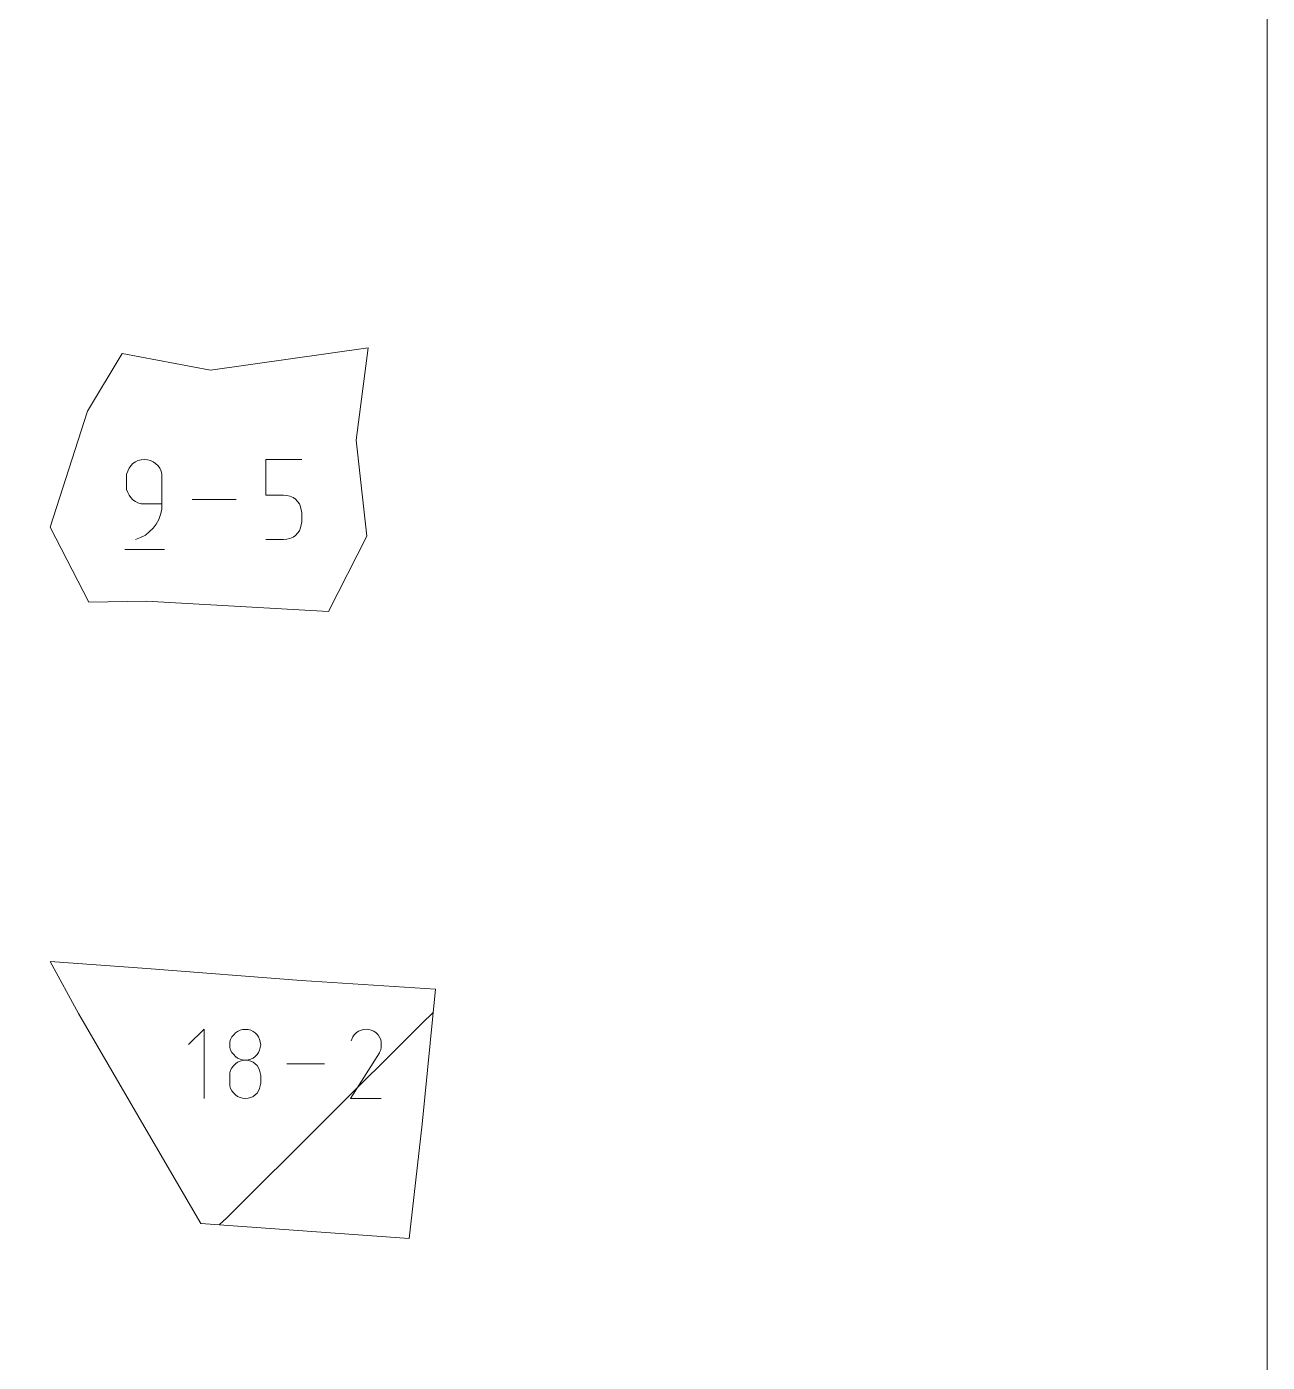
# Model space of a CAD drawing. Header units: millimetres. Extents: x -446 to 392, y -249 to 379.
# Drawn here: x 380.92 to 392.16, y -206.35 to -194.24 of the extents above; entities that cross this region are included whole.
import ezdxf

# ---------------------------------------------------------------- set-up
doc = ezdxf.new("R2010")
doc.units = ezdxf.units.MM
doc.header["$MEASUREMENT"] = 0
doc.layers.add('Layer 1', color=7, linetype='Continuous')

msp = doc.modelspace()

# ---------------------------------------------------------------- linework, layer by layer
at = {"layer": 'Layer 1', "color": 5, "lineweight": 0}
for points, knots in [([(-446.0374, -230.5655), (-446.0374, -230.5655), (392.1616, -230.5655), (392.1616, -230.5655), (392.1616, -230.5655), (392.1616, -230.5655), (392.1616, 379.0343), (392.1616, 379.0343), (392.1616, 379.0343), (392.1616, 379.0343), (-446.0374, 379.0343), (-446.0374, 379.0343), (-446.0374, 379.0343), (-446.0374, 379.0343), (-446.0374, -230.5655), (-446.0374, -230.5655)], [0, 0, 0, 0, 0.2, 0.2, 0.2, 0.2, 0.4, 0.4, 0.4, 0.4, 0.6, 0.6, 0.6, 0.6, 1, 1, 1, 1]), ([(382.0027, -199.4522), (382.0027, -199.4522), (383.6539, -199.5446), (383.6539, -199.5446), (383.6539, -199.5446), (383.6539, -199.5446), (384.0025, -198.8616), (384.0025, -198.8616), (384.0025, -198.8616), (384.0025, -198.8616), (383.9053, -197.9938), (383.9053, -197.9938), (383.9053, -197.9938), (383.9053, -197.9938), (384.0139, -197.1564), (384.0139, -197.1564), (384.0139, -197.1564), (384.0139, -197.1564), (382.5855, -197.3582), (382.5855, -197.3582), (382.5855, -197.3582), (382.5855, -197.3582), (381.7855, -197.2074), (381.7855, -197.2074), (381.7855, -197.2074), (381.7855, -197.2074), (381.4713, -197.7294), (381.4713, -197.7294), (381.4713, -197.7294), (381.4713, -197.7294), (381.1342, -198.7815), (381.1342, -198.7815), (381.1342, -198.7815), (381.1342, -198.7815), (381.4827, -199.4603), (381.4827, -199.4603), (381.4827, -199.4603), (381.4827, -199.4603), (382.0027, -199.4522), (382.0027, -199.4522)], [0, 0, 0, 0, 0.0909091, 0.0909091, 0.0909091, 0.0909091, 0.1818182, 0.1818182, 0.1818182, 0.1818182, 0.2727273, 0.2727273, 0.2727273, 0.2727273, 0.3636364, 0.3636364, 0.3636364, 0.3636364, 0.4545455, 0.4545455, 0.4545455, 0.4545455, 0.5454545, 0.5454545, 0.5454545, 0.5454545, 0.6363636, 0.6363636, 0.6363636, 0.6363636, 0.7272727, 0.7272727, 0.7272727, 0.7272727, 0.8181818, 0.8181818, 0.8181818, 0.8181818, 1, 1, 1, 1]), ([(384.5053, -204.193), (384.5053, -204.193), (384.6253, -202.9693), (384.6253, -202.9693), (384.6253, -202.9693), (384.6253, -202.9693), (383.4082, -202.8893), (383.4082, -202.8893), (383.4082, -202.8893), (383.4082, -202.8893), (382.0084, -202.7815), (382.0084, -202.7815), (382.0084, -202.7815), (382.0084, -202.7815), (381.1342, -202.7197), (381.1342, -202.7197), (381.1342, -202.7197), (381.1342, -202.7197), (381.3913, -203.1902), (381.3913, -203.1902), (381.3913, -203.1902), (381.3913, -203.1902), (382.0255, -204.2794), (382.0255, -204.2794), (382.0255, -204.2794), (382.0255, -204.2794), (382.4998, -205.0933), (382.4998, -205.0933), (382.4998, -205.0933), (382.4998, -205.0933), (384.3853, -205.2286), (384.3853, -205.2286), (384.3853, -205.2286), (384.3853, -205.2286), (384.5053, -204.193), (384.5053, -204.193)], [0, 0, 0, 0, 0.1, 0.1, 0.1, 0.1, 0.2, 0.2, 0.2, 0.2, 0.3, 0.3, 0.3, 0.3, 0.4, 0.4, 0.4, 0.4, 0.5, 0.5, 0.5, 0.5, 0.6, 0.6, 0.6, 0.6, 0.7, 0.7, 0.7, 0.7, 0.8, 0.8, 0.8, 0.8, 1, 1, 1, 1])]:
    msp.add_open_spline(points, degree=3, knots=knots, dxfattribs=at)
at = {"layer": 'Layer 1', "color": 1, "lineweight": 0}
for points, knots in [([(381.9055, -198.8936), (381.9055, -198.8936), (381.9055, -198.8936), (381.9055, -198.8936), (381.9055, -198.8936), (381.9055, -198.8936), (381.9512, -198.8764), (381.9512, -198.8764), (381.9512, -198.8764), (381.9512, -198.8764), (381.997, -198.8532), (381.997, -198.8532), (381.997, -198.8532), (381.997, -198.8532), (382.0312, -198.8244), (382.0312, -198.8244), (382.0312, -198.8244), (382.0312, -198.8244), (382.0655, -198.7909), (382.0655, -198.7909), (382.0655, -198.7909), (382.0655, -198.7909), (382.0941, -198.7532), (382.0941, -198.7532), (382.0941, -198.7532), (382.0941, -198.7532), (382.1169, -198.7117), (382.1169, -198.7117), (382.1169, -198.7117), (382.1169, -198.7117), (382.1341, -198.667), (382.1341, -198.667), (382.1341, -198.667), (382.1341, -198.667), (382.1455, -198.6201), (382.1455, -198.6201), (382.1455, -198.6201), (382.1455, -198.6201), (382.1455, -198.571), (382.1455, -198.571), (382.1455, -198.571), (382.1455, -198.571), (382.1455, -198.3291), (382.1455, -198.3291), (382.1455, -198.3291), (382.1455, -198.3291), (382.1455, -198.3001), (382.1455, -198.3001), (382.1455, -198.3001), (382.1455, -198.3001), (382.1398, -198.2728), (382.1398, -198.2728), (382.1398, -198.2728), (382.1398, -198.2728), (382.1284, -198.2476), (382.1284, -198.2476), (382.1284, -198.2476), (382.1284, -198.2476), (382.1112, -198.2251), (382.1112, -198.2251), (382.1112, -198.2251), (382.1112, -198.2251), (382.0884, -198.2057), (382.0884, -198.2057), (382.0884, -198.2057), (382.0884, -198.2057), (382.0655, -198.1898), (382.0655, -198.1898), (382.0655, -198.1898), (382.0655, -198.1898), (382.0427, -198.1778), (382.0427, -198.1778), (382.0427, -198.1778), (382.0427, -198.1778), (382.0141, -198.1702), (382.0141, -198.1702), (382.0141, -198.1702), (382.0141, -198.1702), (381.9855, -198.1677), (381.9855, -198.1677), (381.9855, -198.1677), (381.9855, -198.1677), (381.9855, -198.1677), (381.9855, -198.1677), (381.9855, -198.1677), (381.9855, -198.1677), (381.957, -198.1702), (381.957, -198.1702), (381.957, -198.1702), (381.957, -198.1702), (381.9284, -198.1778), (381.9284, -198.1778), (381.9284, -198.1778), (381.9284, -198.1778), (381.9055, -198.1898), (381.9055, -198.1898), (381.9055, -198.1898), (381.9055, -198.1898), (381.8827, -198.2057), (381.8827, -198.2057), (381.8827, -198.2057), (381.8827, -198.2057), (381.8655, -198.2251), (381.8655, -198.2251), (381.8655, -198.2251), (381.8655, -198.2251), (381.8484, -198.2476), (381.8484, -198.2476), (381.8484, -198.2476), (381.8484, -198.2476), (381.837, -198.2728), (381.837, -198.2728), (381.837, -198.2728), (381.837, -198.2728), (381.8255, -198.3001), (381.8255, -198.3001), (381.8255, -198.3001), (381.8255, -198.3001), (381.8255, -198.3291), (381.8255, -198.3291), (381.8255, -198.3291), (381.8255, -198.3291), (381.8255, -198.4099), (381.8255, -198.4099), (381.8255, -198.4099), (381.8255, -198.4099), (381.8255, -198.4387), (381.8255, -198.4387), (381.8255, -198.4387), (381.8255, -198.4387), (381.837, -198.4661), (381.837, -198.4661), (381.837, -198.4661), (381.837, -198.4661), (381.8484, -198.4912), (381.8484, -198.4912), (381.8484, -198.4912), (381.8484, -198.4912), (381.8655, -198.5137), (381.8655, -198.5137), (381.8655, -198.5137), (381.8655, -198.5137), (381.8827, -198.5331), (381.8827, -198.5331), (381.8827, -198.5331), (381.8827, -198.5331), (381.9055, -198.5492), (381.9055, -198.5492), (381.9055, -198.5492), (381.9055, -198.5492), (381.9284, -198.561), (381.9284, -198.561), (381.9284, -198.561), (381.9284, -198.561), (381.957, -198.5686), (381.957, -198.5686), (381.957, -198.5686), (381.957, -198.5686), (381.9855, -198.571), (381.9855, -198.571), (381.9855, -198.571), (381.9855, -198.571), (382.1455, -198.571), (382.1455, -198.571)], [0, 0, 0, 0, 0.0238095, 0.0238095, 0.0238095, 0.0238095, 0.047619, 0.047619, 0.047619, 0.047619, 0.0714286, 0.0714286, 0.0714286, 0.0714286, 0.0952381, 0.0952381, 0.0952381, 0.0952381, 0.1190476, 0.1190476, 0.1190476, 0.1190476, 0.1428571, 0.1428571, 0.1428571, 0.1428571, 0.1666667, 0.1666667, 0.1666667, 0.1666667, 0.1904762, 0.1904762, 0.1904762, 0.1904762, 0.2142857, 0.2142857, 0.2142857, 0.2142857, 0.2380952, 0.2380952, 0.2380952, 0.2380952, 0.2619048, 0.2619048, 0.2619048, 0.2619048, 0.2857143, 0.2857143, 0.2857143, 0.2857143, 0.3095238, 0.3095238, 0.3095238, 0.3095238, 0.3333333, 0.3333333, 0.3333333, 0.3333333, 0.3571429, 0.3571429, 0.3571429, 0.3571429, 0.3809524, 0.3809524, 0.3809524, 0.3809524, 0.4047619, 0.4047619, 0.4047619, 0.4047619, 0.4285714, 0.4285714, 0.4285714, 0.4285714, 0.452381, 0.452381, 0.452381, 0.452381, 0.4761905, 0.4761905, 0.4761905, 0.4761905, 0.5, 0.5, 0.5, 0.5, 0.5238095, 0.5238095, 0.5238095, 0.5238095, 0.547619, 0.547619, 0.547619, 0.547619, 0.5714286, 0.5714286, 0.5714286, 0.5714286, 0.5952381, 0.5952381, 0.5952381, 0.5952381, 0.6190476, 0.6190476, 0.6190476, 0.6190476, 0.6428571, 0.6428571, 0.6428571, 0.6428571, 0.6666667, 0.6666667, 0.6666667, 0.6666667, 0.6904762, 0.6904762, 0.6904762, 0.6904762, 0.7142857, 0.7142857, 0.7142857, 0.7142857, 0.7380952, 0.7380952, 0.7380952, 0.7380952, 0.7619048, 0.7619048, 0.7619048, 0.7619048, 0.7857143, 0.7857143, 0.7857143, 0.7857143, 0.8095238, 0.8095238, 0.8095238, 0.8095238, 0.8333333, 0.8333333, 0.8333333, 0.8333333, 0.8571429, 0.8571429, 0.8571429, 0.8571429, 0.8809524, 0.8809524, 0.8809524, 0.8809524, 0.9047619, 0.9047619, 0.9047619, 0.9047619, 0.9285714, 0.9285714, 0.9285714, 0.9285714, 0.952381, 0.952381, 0.952381, 0.952381, 1, 1, 1, 1]), ([(383.0883, -198.8936), (383.0883, -198.8936), (383.2483, -198.8936), (383.2483, -198.8936), (383.2483, -198.8936), (383.2483, -198.8936), (383.2483, -198.8936), (383.2483, -198.8936), (383.2483, -198.8936), (383.2483, -198.8936), (383.2768, -198.8909), (383.2768, -198.8909), (383.2768, -198.8909), (383.2768, -198.8909), (383.3054, -198.8833), (383.3054, -198.8833), (383.3054, -198.8833), (383.3054, -198.8833), (383.334, -198.8715), (383.334, -198.8715), (383.334, -198.8715), (383.334, -198.8715), (383.3568, -198.8556), (383.3568, -198.8556), (383.3568, -198.8556), (383.3568, -198.8556), (383.374, -198.836), (383.374, -198.836), (383.374, -198.836), (383.374, -198.836), (383.3911, -198.8136), (383.3911, -198.8136), (383.3911, -198.8136), (383.3911, -198.8136), (383.4025, -198.7884), (383.4025, -198.7884), (383.4025, -198.7884), (383.4025, -198.7884), (383.4082, -198.7612), (383.4082, -198.7612), (383.4082, -198.7612), (383.4082, -198.7612), (383.4139, -198.7322), (383.4139, -198.7322), (383.4139, -198.7322), (383.4139, -198.7322), (383.4139, -198.6518), (383.4139, -198.6518), (383.4139, -198.6518), (383.4139, -198.6518), (383.4082, -198.6228), (383.4082, -198.6228), (383.4082, -198.6228), (383.4082, -198.6228), (383.4025, -198.5956), (383.4025, -198.5956), (383.4025, -198.5956), (383.4025, -198.5956), (383.3911, -198.5706), (383.3911, -198.5706), (383.3911, -198.5706), (383.3911, -198.5706), (383.374, -198.5481), (383.374, -198.5481), (383.374, -198.5481), (383.374, -198.5481), (383.3568, -198.5286), (383.3568, -198.5286), (383.3568, -198.5286), (383.3568, -198.5286), (383.334, -198.5128), (383.334, -198.5128), (383.334, -198.5128), (383.334, -198.5128), (383.3054, -198.5009), (383.3054, -198.5009), (383.3054, -198.5009), (383.3054, -198.5009), (383.2768, -198.4936), (383.2768, -198.4936), (383.2768, -198.4936), (383.2768, -198.4936), (383.2483, -198.4909), (383.2483, -198.4909), (383.2483, -198.4909), (383.2483, -198.4909), (383.0883, -198.4909), (383.0883, -198.4909), (383.0883, -198.4909), (383.0883, -198.4909), (383.0883, -198.1677), (383.0883, -198.1677), (383.0883, -198.1677), (383.0883, -198.1677), (383.4139, -198.1677), (383.4139, -198.1677)], [0, 0, 0, 0, 0.04, 0.04, 0.04, 0.04, 0.08, 0.08, 0.08, 0.08, 0.12, 0.12, 0.12, 0.12, 0.16, 0.16, 0.16, 0.16, 0.2, 0.2, 0.2, 0.2, 0.24, 0.24, 0.24, 0.24, 0.28, 0.28, 0.28, 0.28, 0.32, 0.32, 0.32, 0.32, 0.36, 0.36, 0.36, 0.36, 0.4, 0.4, 0.4, 0.4, 0.44, 0.44, 0.44, 0.44, 0.48, 0.48, 0.48, 0.48, 0.52, 0.52, 0.52, 0.52, 0.56, 0.56, 0.56, 0.56, 0.6, 0.6, 0.6, 0.6, 0.64, 0.64, 0.64, 0.64, 0.68, 0.68, 0.68, 0.68, 0.72, 0.72, 0.72, 0.72, 0.76, 0.76, 0.76, 0.76, 0.8, 0.8, 0.8, 0.8, 0.84, 0.84, 0.84, 0.84, 0.88, 0.88, 0.88, 0.88, 0.92, 0.92, 0.92, 0.92, 1, 1, 1, 1]), ([(382.5283, -203.9611), (382.5283, -203.9611), (382.5283, -203.3326), (382.5283, -203.3326), (382.5283, -203.3326), (382.5283, -203.3326), (382.3855, -203.4723), (382.3855, -203.4723)], [0, 0, 0, 0, 0.3333333, 0.3333333, 0.3333333, 0.3333333, 1, 1, 1, 1]), ([(383.0426, -203.4728), (383.0426, -203.4728), (383.0426, -203.4728), (383.0426, -203.4728), (383.0426, -203.4728), (383.0426, -203.4728), (383.0368, -203.4478), (383.0368, -203.4478), (383.0368, -203.4478), (383.0368, -203.4478), (383.0311, -203.4243), (383.0311, -203.4243), (383.0311, -203.4243), (383.0311, -203.4243), (383.0197, -203.4025), (383.0197, -203.4025), (383.0197, -203.4025), (383.0197, -203.4025), (383.0083, -203.3831), (383.0083, -203.3831), (383.0083, -203.3831), (383.0083, -203.3831), (382.9911, -203.3663), (382.9911, -203.3663), (382.9911, -203.3663), (382.9911, -203.3663), (382.974, -203.3525), (382.974, -203.3525), (382.974, -203.3525), (382.974, -203.3525), (382.9511, -203.3422), (382.9511, -203.3422), (382.9511, -203.3422), (382.9511, -203.3422), (382.9283, -203.3357), (382.9283, -203.3357), (382.9283, -203.3357), (382.9283, -203.3357), (382.8997, -203.3335), (382.8997, -203.3335), (382.8997, -203.3335), (382.8997, -203.3335), (382.8997, -203.3335), (382.8997, -203.3335), (382.8997, -203.3335), (382.8997, -203.3335), (382.8769, -203.3357), (382.8769, -203.3357), (382.8769, -203.3357), (382.8769, -203.3357), (382.854, -203.3422), (382.854, -203.3422), (382.854, -203.3422), (382.854, -203.3422), (382.8312, -203.3525), (382.8312, -203.3525), (382.8312, -203.3525), (382.8312, -203.3525), (382.814, -203.3663), (382.814, -203.3663), (382.814, -203.3663), (382.814, -203.3663), (382.7969, -203.3831), (382.7969, -203.3831), (382.7969, -203.3831), (382.7969, -203.3831), (382.7797, -203.4025), (382.7797, -203.4025), (382.7797, -203.4025), (382.7797, -203.4025), (382.7683, -203.4243), (382.7683, -203.4243), (382.7683, -203.4243), (382.7683, -203.4243), (382.7626, -203.4478), (382.7626, -203.4478), (382.7626, -203.4478), (382.7626, -203.4478), (382.7626, -203.4728), (382.7626, -203.4728), (382.7626, -203.4728), (382.7626, -203.4728), (382.7626, -203.4728), (382.7626, -203.4728), (382.7626, -203.4728), (382.7626, -203.4728), (382.7626, -203.4978), (382.7626, -203.4978), (382.7626, -203.4978), (382.7626, -203.4978), (382.7683, -203.5214), (382.7683, -203.5214), (382.7683, -203.5214), (382.7683, -203.5214), (382.7797, -203.5433), (382.7797, -203.5433), (382.7797, -203.5433), (382.7797, -203.5433), (382.7969, -203.5627), (382.7969, -203.5627), (382.7969, -203.5627), (382.7969, -203.5627), (382.814, -203.5797), (382.814, -203.5797), (382.814, -203.5797), (382.814, -203.5797), (382.8312, -203.5935), (382.8312, -203.5935), (382.8312, -203.5935), (382.8312, -203.5935), (382.854, -203.6038), (382.854, -203.6038), (382.854, -203.6038), (382.854, -203.6038), (382.8769, -203.6102), (382.8769, -203.6102), (382.8769, -203.6102), (382.8769, -203.6102), (382.8997, -203.6125), (382.8997, -203.6125), (382.8997, -203.6125), (382.8997, -203.6125), (382.8997, -203.6125), (382.8997, -203.6125), (382.8997, -203.6125), (382.8997, -203.6125), (382.9283, -203.6102), (382.9283, -203.6102), (382.9283, -203.6102), (382.9283, -203.6102), (382.9511, -203.6038), (382.9511, -203.6038), (382.9511, -203.6038), (382.9511, -203.6038), (382.974, -203.5935), (382.974, -203.5935), (382.974, -203.5935), (382.974, -203.5935), (382.9911, -203.5797), (382.9911, -203.5797), (382.9911, -203.5797), (382.9911, -203.5797), (383.0083, -203.5627), (383.0083, -203.5627), (383.0083, -203.5627), (383.0083, -203.5627), (383.0197, -203.5433), (383.0197, -203.5433), (383.0197, -203.5433), (383.0197, -203.5433), (383.0311, -203.5214), (383.0311, -203.5214), (383.0311, -203.5214), (383.0311, -203.5214), (383.0368, -203.4978), (383.0368, -203.4978), (383.0368, -203.4978), (383.0368, -203.4978), (383.0426, -203.4728), (383.0426, -203.4728)], [0, 0, 0, 0, 0.0243902, 0.0243902, 0.0243902, 0.0243902, 0.0487805, 0.0487805, 0.0487805, 0.0487805, 0.0731707, 0.0731707, 0.0731707, 0.0731707, 0.097561, 0.097561, 0.097561, 0.097561, 0.1219512, 0.1219512, 0.1219512, 0.1219512, 0.1463415, 0.1463415, 0.1463415, 0.1463415, 0.1707317, 0.1707317, 0.1707317, 0.1707317, 0.195122, 0.195122, 0.195122, 0.195122, 0.2195122, 0.2195122, 0.2195122, 0.2195122, 0.2439024, 0.2439024, 0.2439024, 0.2439024, 0.2682927, 0.2682927, 0.2682927, 0.2682927, 0.2926829, 0.2926829, 0.2926829, 0.2926829, 0.3170732, 0.3170732, 0.3170732, 0.3170732, 0.3414634, 0.3414634, 0.3414634, 0.3414634, 0.3658537, 0.3658537, 0.3658537, 0.3658537, 0.3902439, 0.3902439, 0.3902439, 0.3902439, 0.4146341, 0.4146341, 0.4146341, 0.4146341, 0.4390244, 0.4390244, 0.4390244, 0.4390244, 0.4634146, 0.4634146, 0.4634146, 0.4634146, 0.4878049, 0.4878049, 0.4878049, 0.4878049, 0.5121951, 0.5121951, 0.5121951, 0.5121951, 0.5365854, 0.5365854, 0.5365854, 0.5365854, 0.5609756, 0.5609756, 0.5609756, 0.5609756, 0.5853659, 0.5853659, 0.5853659, 0.5853659, 0.6097561, 0.6097561, 0.6097561, 0.6097561, 0.6341463, 0.6341463, 0.6341463, 0.6341463, 0.6585366, 0.6585366, 0.6585366, 0.6585366, 0.6829268, 0.6829268, 0.6829268, 0.6829268, 0.7073171, 0.7073171, 0.7073171, 0.7073171, 0.7317073, 0.7317073, 0.7317073, 0.7317073, 0.7560976, 0.7560976, 0.7560976, 0.7560976, 0.7804878, 0.7804878, 0.7804878, 0.7804878, 0.804878, 0.804878, 0.804878, 0.804878, 0.8292683, 0.8292683, 0.8292683, 0.8292683, 0.8536585, 0.8536585, 0.8536585, 0.8536585, 0.8780488, 0.8780488, 0.8780488, 0.8780488, 0.902439, 0.902439, 0.902439, 0.902439, 0.9268293, 0.9268293, 0.9268293, 0.9268293, 0.9512195, 0.9512195, 0.9512195, 0.9512195, 1, 1, 1, 1]), ([(384.1339, -203.9611), (384.1339, -203.9611), (383.8539, -203.9611), (383.8539, -203.9611), (383.8539, -203.9611), (383.8539, -203.9611), (384.1167, -203.546), (384.1167, -203.546), (384.1167, -203.546), (384.1167, -203.546), (384.1167, -203.546), (384.1167, -203.546), (384.1167, -203.546), (384.1167, -203.546), (384.1167, -203.5456), (384.1167, -203.5456), (384.1167, -203.5456), (384.1167, -203.5456), (384.1167, -203.5451), (384.1167, -203.5451), (384.1167, -203.5451), (384.1167, -203.5451), (384.1167, -203.5446), (384.1167, -203.5446), (384.1167, -203.5446), (384.1167, -203.5446), (384.1167, -203.5444), (384.1167, -203.5444), (384.1167, -203.5444), (384.1167, -203.5444), (384.1167, -203.544), (384.1167, -203.544), (384.1167, -203.544), (384.1167, -203.544), (384.1167, -203.5435), (384.1167, -203.5435), (384.1167, -203.5435), (384.1167, -203.5435), (384.1167, -203.5431), (384.1167, -203.5431), (384.1167, -203.5431), (384.1167, -203.5431), (384.1167, -203.5426), (384.1167, -203.5426), (384.1167, -203.5426), (384.1167, -203.5426), (384.1167, -203.5422), (384.1167, -203.5422), (384.1167, -203.5422), (384.1167, -203.5422), (384.1167, -203.5422), (384.1167, -203.5422), (384.1167, -203.5422), (384.1167, -203.5422), (384.1282, -203.5192), (384.1282, -203.5192), (384.1282, -203.5192), (384.1282, -203.5192), (384.1339, -203.4956), (384.1339, -203.4956), (384.1339, -203.4956), (384.1339, -203.4956), (384.1339, -203.4714), (384.1339, -203.4714), (384.1339, -203.4714), (384.1339, -203.4714), (384.1339, -203.4478), (384.1339, -203.4478), (384.1339, -203.4478), (384.1339, -203.4478), (384.1282, -203.4248), (384.1282, -203.4248), (384.1282, -203.4248), (384.1282, -203.4248), (384.1167, -203.4031), (384.1167, -203.4031), (384.1167, -203.4031), (384.1167, -203.4031), (384.1053, -203.3833), (384.1053, -203.3833), (384.1053, -203.3833), (384.1053, -203.3833), (384.0882, -203.3656), (384.0882, -203.3656), (384.0882, -203.3656), (384.0882, -203.3656), (384.0653, -203.3511), (384.0653, -203.3511), (384.0653, -203.3511), (384.0653, -203.3511), (384.0653, -203.3511), (384.0653, -203.3511), (384.0653, -203.3511), (384.0653, -203.3511), (384.0425, -203.3407), (384.0425, -203.3407), (384.0425, -203.3407), (384.0425, -203.3407), (384.0196, -203.3346), (384.0196, -203.3346), (384.0196, -203.3346), (384.0196, -203.3346), (383.9967, -203.3326), (383.9967, -203.3326), (383.9967, -203.3326), (383.9967, -203.3326), (383.9739, -203.3348), (383.9739, -203.3348), (383.9739, -203.3348), (383.9739, -203.3348), (383.951, -203.3411), (383.951, -203.3411), (383.951, -203.3411), (383.951, -203.3411), (383.9282, -203.3509), (383.9282, -203.3509), (383.9282, -203.3509), (383.9282, -203.3509), (383.9053, -203.3647), (383.9053, -203.3647), (383.9053, -203.3647), (383.9053, -203.3647), (383.8882, -203.3819), (383.8882, -203.3819), (383.8882, -203.3819), (383.8882, -203.3819), (383.8768, -203.4025), (383.8768, -203.4025), (383.8768, -203.4025), (383.8768, -203.4025), (383.8596, -203.4377), (383.8596, -203.4377)], [0, 0, 0, 0, 0.0294118, 0.0294118, 0.0294118, 0.0294118, 0.0588235, 0.0588235, 0.0588235, 0.0588235, 0.0882353, 0.0882353, 0.0882353, 0.0882353, 0.1176471, 0.1176471, 0.1176471, 0.1176471, 0.1470588, 0.1470588, 0.1470588, 0.1470588, 0.1764706, 0.1764706, 0.1764706, 0.1764706, 0.2058824, 0.2058824, 0.2058824, 0.2058824, 0.2352941, 0.2352941, 0.2352941, 0.2352941, 0.2647059, 0.2647059, 0.2647059, 0.2647059, 0.2941176, 0.2941176, 0.2941176, 0.2941176, 0.3235294, 0.3235294, 0.3235294, 0.3235294, 0.3529412, 0.3529412, 0.3529412, 0.3529412, 0.3823529, 0.3823529, 0.3823529, 0.3823529, 0.4117647, 0.4117647, 0.4117647, 0.4117647, 0.4411765, 0.4411765, 0.4411765, 0.4411765, 0.4705882, 0.4705882, 0.4705882, 0.4705882, 0.5, 0.5, 0.5, 0.5, 0.5294118, 0.5294118, 0.5294118, 0.5294118, 0.5588235, 0.5588235, 0.5588235, 0.5588235, 0.5882353, 0.5882353, 0.5882353, 0.5882353, 0.6176471, 0.6176471, 0.6176471, 0.6176471, 0.6470588, 0.6470588, 0.6470588, 0.6470588, 0.6764706, 0.6764706, 0.6764706, 0.6764706, 0.7058824, 0.7058824, 0.7058824, 0.7058824, 0.7352941, 0.7352941, 0.7352941, 0.7352941, 0.7647059, 0.7647059, 0.7647059, 0.7647059, 0.7941176, 0.7941176, 0.7941176, 0.7941176, 0.8235294, 0.8235294, 0.8235294, 0.8235294, 0.8529412, 0.8529412, 0.8529412, 0.8529412, 0.8823529, 0.8823529, 0.8823529, 0.8823529, 0.9117647, 0.9117647, 0.9117647, 0.9117647, 0.9411765, 0.9411765, 0.9411765, 0.9411765, 1, 1, 1, 1]), ([(382.7626, -203.8218), (382.7626, -203.8218), (382.7626, -203.8218), (382.7626, -203.8218), (382.7626, -203.8218), (382.7626, -203.8218), (382.7626, -203.8468), (382.7626, -203.8468), (382.7626, -203.8468), (382.7626, -203.8468), (382.7683, -203.8705), (382.7683, -203.8705), (382.7683, -203.8705), (382.7683, -203.8705), (382.7797, -203.8921), (382.7797, -203.8921), (382.7797, -203.8921), (382.7797, -203.8921), (382.7969, -203.9116), (382.7969, -203.9116), (382.7969, -203.9116), (382.7969, -203.9116), (382.814, -203.9283), (382.814, -203.9283), (382.814, -203.9283), (382.814, -203.9283), (382.8312, -203.9421), (382.8312, -203.9421), (382.8312, -203.9421), (382.8312, -203.9421), (382.854, -203.9524), (382.854, -203.9524), (382.854, -203.9524), (382.854, -203.9524), (382.8769, -203.9589), (382.8769, -203.9589), (382.8769, -203.9589), (382.8769, -203.9589), (382.8997, -203.9611), (382.8997, -203.9611), (382.8997, -203.9611), (382.8997, -203.9611), (382.8997, -203.9611), (382.8997, -203.9611), (382.8997, -203.9611), (382.8997, -203.9611), (382.9283, -203.9589), (382.9283, -203.9589), (382.9283, -203.9589), (382.9283, -203.9589), (382.9511, -203.9524), (382.9511, -203.9524), (382.9511, -203.9524), (382.9511, -203.9524), (382.974, -203.9421), (382.974, -203.9421), (382.974, -203.9421), (382.974, -203.9421), (382.9911, -203.9283), (382.9911, -203.9283), (382.9911, -203.9283), (382.9911, -203.9283), (383.0083, -203.9116), (383.0083, -203.9116), (383.0083, -203.9116), (383.0083, -203.9116), (383.0197, -203.8921), (383.0197, -203.8921), (383.0197, -203.8921), (383.0197, -203.8921), (383.0311, -203.8705), (383.0311, -203.8705), (383.0311, -203.8705), (383.0311, -203.8705), (383.0368, -203.8468), (383.0368, -203.8468), (383.0368, -203.8468), (383.0368, -203.8468), (383.0426, -203.8218), (383.0426, -203.8218), (383.0426, -203.8218), (383.0426, -203.8218), (383.0426, -203.7522), (383.0426, -203.7522), (383.0426, -203.7522), (383.0426, -203.7522), (383.0368, -203.7272), (383.0368, -203.7272), (383.0368, -203.7272), (383.0368, -203.7272), (383.0311, -203.7035), (383.0311, -203.7035), (383.0311, -203.7035), (383.0311, -203.7035), (383.0197, -203.6817), (383.0197, -203.6817), (383.0197, -203.6817), (383.0197, -203.6817), (383.0083, -203.6623), (383.0083, -203.6623), (383.0083, -203.6623), (383.0083, -203.6623), (382.9911, -203.6453), (382.9911, -203.6453), (382.9911, -203.6453), (382.9911, -203.6453), (382.974, -203.6317), (382.974, -203.6317), (382.974, -203.6317), (382.974, -203.6317), (382.9511, -203.6212), (382.9511, -203.6212), (382.9511, -203.6212), (382.9511, -203.6212), (382.9283, -203.6147), (382.9283, -203.6147), (382.9283, -203.6147), (382.9283, -203.6147), (382.8997, -203.6125), (382.8997, -203.6125), (382.8997, -203.6125), (382.8997, -203.6125), (382.8997, -203.6125), (382.8997, -203.6125), (382.8997, -203.6125), (382.8997, -203.6125), (382.8769, -203.6147), (382.8769, -203.6147), (382.8769, -203.6147), (382.8769, -203.6147), (382.854, -203.6212), (382.854, -203.6212), (382.854, -203.6212), (382.854, -203.6212), (382.8312, -203.6317), (382.8312, -203.6317), (382.8312, -203.6317), (382.8312, -203.6317), (382.814, -203.6453), (382.814, -203.6453), (382.814, -203.6453), (382.814, -203.6453), (382.7969, -203.6623), (382.7969, -203.6623), (382.7969, -203.6623), (382.7969, -203.6623), (382.7797, -203.6817), (382.7797, -203.6817), (382.7797, -203.6817), (382.7797, -203.6817), (382.7683, -203.7035), (382.7683, -203.7035), (382.7683, -203.7035), (382.7683, -203.7035), (382.7626, -203.7272), (382.7626, -203.7272), (382.7626, -203.7272), (382.7626, -203.7272), (382.7626, -203.7522), (382.7626, -203.7522), (382.7626, -203.7522), (382.7626, -203.7522), (382.7626, -203.8218), (382.7626, -203.8218)], [0, 0, 0, 0, 0.0238095, 0.0238095, 0.0238095, 0.0238095, 0.047619, 0.047619, 0.047619, 0.047619, 0.0714286, 0.0714286, 0.0714286, 0.0714286, 0.0952381, 0.0952381, 0.0952381, 0.0952381, 0.1190476, 0.1190476, 0.1190476, 0.1190476, 0.1428571, 0.1428571, 0.1428571, 0.1428571, 0.1666667, 0.1666667, 0.1666667, 0.1666667, 0.1904762, 0.1904762, 0.1904762, 0.1904762, 0.2142857, 0.2142857, 0.2142857, 0.2142857, 0.2380952, 0.2380952, 0.2380952, 0.2380952, 0.2619048, 0.2619048, 0.2619048, 0.2619048, 0.2857143, 0.2857143, 0.2857143, 0.2857143, 0.3095238, 0.3095238, 0.3095238, 0.3095238, 0.3333333, 0.3333333, 0.3333333, 0.3333333, 0.3571429, 0.3571429, 0.3571429, 0.3571429, 0.3809524, 0.3809524, 0.3809524, 0.3809524, 0.4047619, 0.4047619, 0.4047619, 0.4047619, 0.4285714, 0.4285714, 0.4285714, 0.4285714, 0.452381, 0.452381, 0.452381, 0.452381, 0.4761905, 0.4761905, 0.4761905, 0.4761905, 0.5, 0.5, 0.5, 0.5, 0.5238095, 0.5238095, 0.5238095, 0.5238095, 0.547619, 0.547619, 0.547619, 0.547619, 0.5714286, 0.5714286, 0.5714286, 0.5714286, 0.5952381, 0.5952381, 0.5952381, 0.5952381, 0.6190476, 0.6190476, 0.6190476, 0.6190476, 0.6428571, 0.6428571, 0.6428571, 0.6428571, 0.6666667, 0.6666667, 0.6666667, 0.6666667, 0.6904762, 0.6904762, 0.6904762, 0.6904762, 0.7142857, 0.7142857, 0.7142857, 0.7142857, 0.7380952, 0.7380952, 0.7380952, 0.7380952, 0.7619048, 0.7619048, 0.7619048, 0.7619048, 0.7857143, 0.7857143, 0.7857143, 0.7857143, 0.8095238, 0.8095238, 0.8095238, 0.8095238, 0.8333333, 0.8333333, 0.8333333, 0.8333333, 0.8571429, 0.8571429, 0.8571429, 0.8571429, 0.8809524, 0.8809524, 0.8809524, 0.8809524, 0.9047619, 0.9047619, 0.9047619, 0.9047619, 0.9285714, 0.9285714, 0.9285714, 0.9285714, 0.952381, 0.952381, 0.952381, 0.952381, 1, 1, 1, 1])]:
    msp.add_open_spline(points, degree=3, knots=knots, dxfattribs=at)
for points in [[(382.8197, -198.5306), (382.8197, -198.5306), (382.4198, -198.5306), (382.4198, -198.5306)], [(381.8084, -198.9842), (381.8084, -198.9842), (382.1684, -198.9842), (382.1684, -198.9842)], [(383.6196, -203.6469), (383.6196, -203.6469), (383.2768, -203.6469), (383.2768, -203.6469)]]:
    msp.add_open_spline(points, degree=3, dxfattribs=at)
at = {"layer": 'Layer 1', "color": 2, "lineweight": 0}
msp.add_open_spline([(382.6655, -205.1056), (382.6655, -205.1056), (382.734, -205.0416), (382.734, -205.0416), (382.734, -205.0416), (382.734, -205.0416), (384.4996, -203.2792), (384.4996, -203.2792), (384.4996, -203.2792), (384.4996, -203.2792), (384.6024, -203.1817), (384.6024, -203.1817)], degree=3, knots=[0, 0, 0, 0, 0.25, 0.25, 0.25, 0.25, 0.5, 0.5, 0.5, 0.5, 1, 1, 1, 1], dxfattribs=at)

doc.saveas('drawing.dxf')
